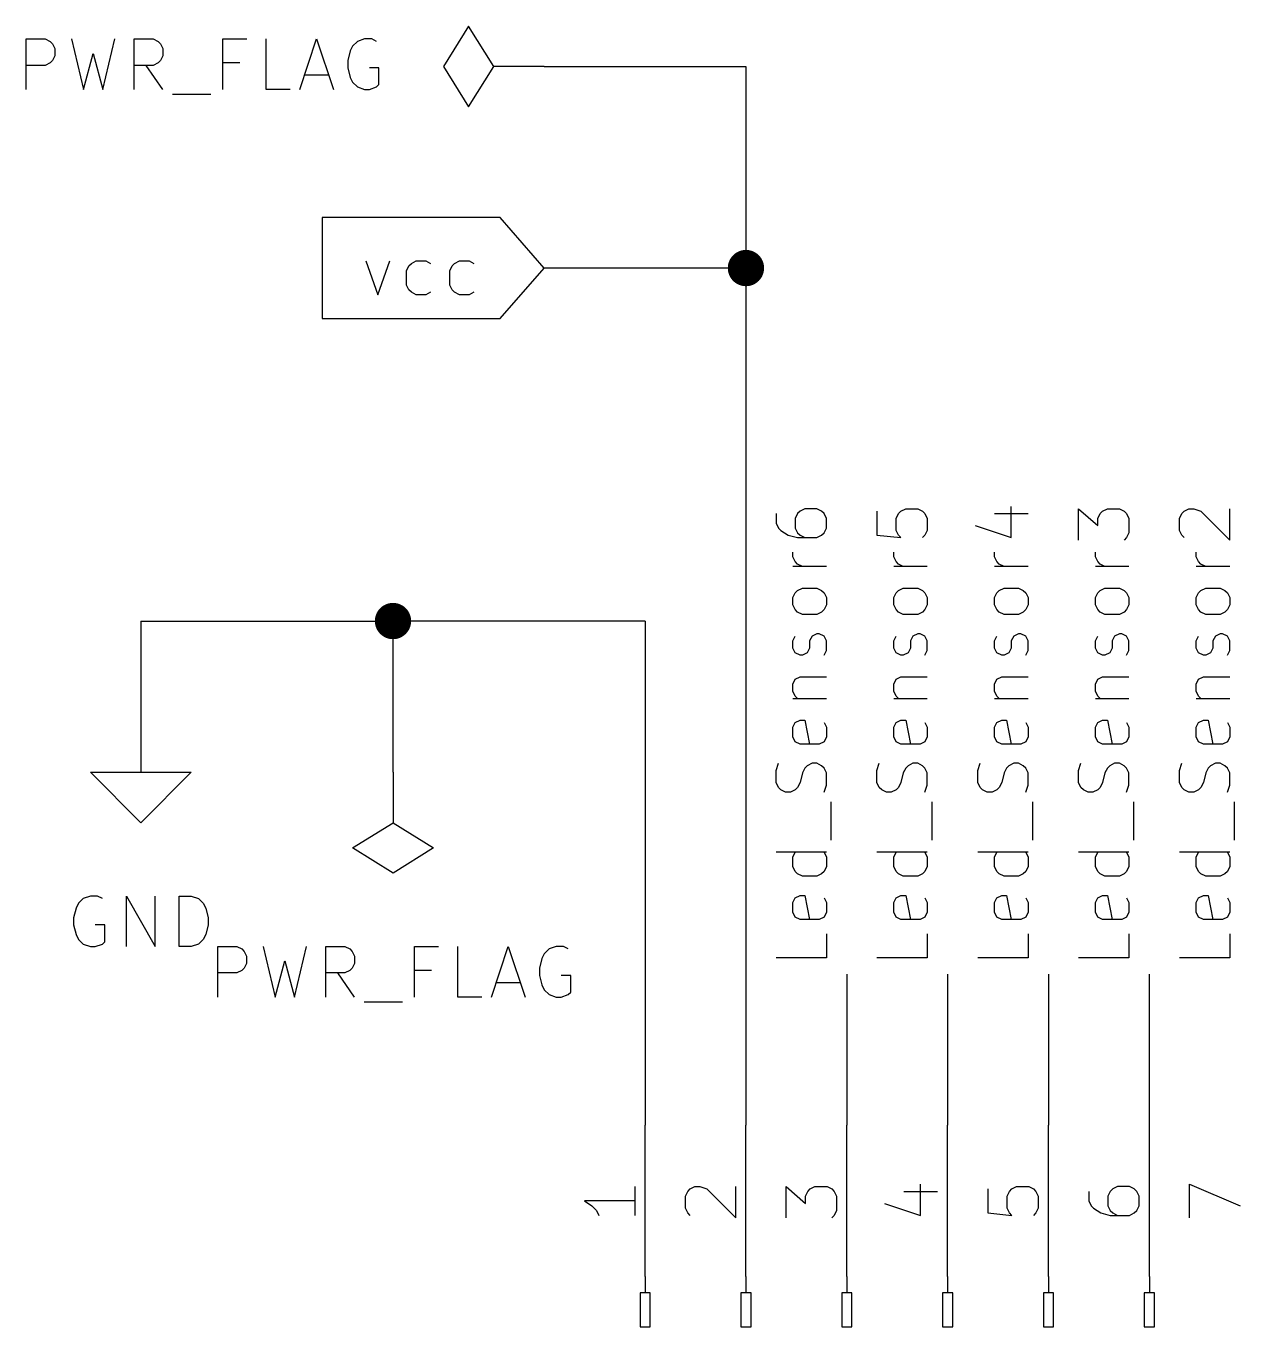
# Model space of a CAD drawing. Extents: x 0.4 to 11.3, y -7.9 to -0.4.
# Drawn here: x 3.336 to 4.54, y -6.4 to -5.11 of the extents above; entities that cross this region are included whole.
import ezdxf

# ---------------------------------------------------------------- set-up
doc = ezdxf.new("R2010")
doc.units = 0
doc.header["$MEASUREMENT"] = 0
for name, color, linetype in [('CYAN2', 4, 'CONTINUOUS'), ('GRAY1', 251, 'CONTINUOUS'), ('GREEN3', 91, 'CONTINUOUS'), ('RED2', 1, 'CONTINUOUS'), ('RED3', 11, 'CONTINUOUS')]:
    doc.layers.add(name, color=color, linetype=linetype)

msp = doc.modelspace()

# ---------------------------------------------------------------- linework, layer by layer
at = {"layer": 'CYAN2', "linetype": 'CONTINUOUS'}
for p, q in [((3.3361, -5.1728), (3.3361, -5.1228)), ((3.3361, -5.1228), (3.3551, -5.1228)), ((3.3551, -5.1228), (3.3599, -5.1252)), ((3.3599, -5.1252), (3.3623, -5.1276)), ((3.3623, -5.1276), (3.3647, -5.1323)), ((3.3647, -5.1323), (3.3647, -5.1395)), ((3.3813, -5.1228), (3.3932, -5.1728)), ((3.4123, -5.1728), (3.4242, -5.1228)), ((3.4432, -5.1728), (3.4432, -5.1228)), ((3.4432, -5.1228), (3.4623, -5.1228)), ((3.4623, -5.1228), (3.467, -5.1252)), ((3.467, -5.1252), (3.4694, -5.1276)), ((3.4694, -5.1276), (3.4718, -5.1323)), ((3.4718, -5.1323), (3.4718, -5.1395)), ((3.5313, -5.1728), (3.5313, -5.1228)), ((3.5313, -5.1228), (3.5551, -5.1228)), ((3.5742, -5.1728), (3.5742, -5.1228)), ((3.6075, -5.1728), (3.6242, -5.1228)), ((3.6242, -5.1228), (3.6409, -5.1728)), ((3.6599, -5.1299), (3.6575, -5.1347)), ((3.6647, -5.1252), (3.6599, -5.1299)), ((3.6718, -5.1228), (3.6647, -5.1252)), ((3.679, -5.1228), (3.6718, -5.1228)), ((3.6837, -5.1252), (3.679, -5.1228)), ((3.3599, -5.1466), (3.3551, -5.149)), ((3.3623, -5.1442), (3.3599, -5.1466)), ((3.3647, -5.1395), (3.3623, -5.1442)), ((3.3932, -5.1728), (3.4028, -5.1371)), ((3.4028, -5.1371), (3.4123, -5.1728)), ((3.467, -5.1466), (3.4623, -5.149)), ((3.4694, -5.1442), (3.467, -5.1466)), ((3.4718, -5.1395), (3.4694, -5.1442)), ((3.548, -5.1466), (3.5313, -5.1466)), ((3.6575, -5.1347), (3.6551, -5.1442)), ((3.6551, -5.1442), (3.6551, -5.1514)), ((3.3551, -5.149), (3.3361, -5.149)), ((3.4623, -5.149), (3.4432, -5.149)), ((3.4718, -5.1728), (3.4551, -5.149)), ((3.6123, -5.1585), (3.6361, -5.1585)), ((3.6551, -5.1514), (3.6575, -5.1609)), ((3.6861, -5.1514), (3.6766, -5.1514)), ((3.6861, -5.168), (3.6861, -5.1514)), ((3.598, -5.1728), (3.5742, -5.1728)), ((3.6575, -5.1609), (3.6599, -5.1657)), ((3.6599, -5.1657), (3.6647, -5.1704)), ((3.6647, -5.1704), (3.6718, -5.1728)), ((3.6718, -5.1728), (3.6766, -5.1728)), ((3.6766, -5.1728), (3.6837, -5.1704)), ((3.6837, -5.1704), (3.6861, -5.168)), ((3.4813, -5.1776), (3.5194, -5.1776)), ((3.3857, -5.9847), (3.3833, -5.9942)), ((3.3857, -5.9847), (3.3833, -5.9942)), ((3.3881, -5.9799), (3.3857, -5.9847)), ((3.3881, -5.9799), (3.3857, -5.9847)), ((3.3929, -5.9752), (3.3881, -5.9799)), ((3.3929, -5.9752), (3.3881, -5.9799)), ((3.4, -5.9728), (3.3929, -5.9752)), ((3.4, -5.9728), (3.3929, -5.9752)), ((3.4071, -5.9728), (3.4, -5.9728)), ((3.4071, -5.9728), (3.4, -5.9728)), ((3.4119, -5.9752), (3.4071, -5.9728)), ((3.4119, -5.9752), (3.4071, -5.9728)), ((3.4357, -6.0228), (3.4357, -5.9728)), ((3.4357, -5.9728), (3.4643, -6.0228)), ((3.4357, -6.0228), (3.4357, -5.9728)), ((3.4357, -5.9728), (3.4643, -6.0228)), ((3.4643, -6.0228), (3.4643, -5.9728)), ((3.4643, -6.0228), (3.4643, -5.9728)), ((3.4881, -6.0228), (3.4881, -5.9728)), ((3.4881, -5.9728), (3.5, -5.9728)), ((3.4881, -6.0228), (3.4881, -5.9728)), ((3.4881, -5.9728), (3.5, -5.9728)), ((3.5, -5.9728), (3.5071, -5.9752)), ((3.5, -5.9728), (3.5071, -5.9752)), ((3.5071, -5.9752), (3.5119, -5.9799)), ((3.5071, -5.9752), (3.5119, -5.9799)), ((3.5119, -5.9799), (3.5143, -5.9847)), ((3.5119, -5.9799), (3.5143, -5.9847)), ((3.5143, -5.9847), (3.5167, -5.9942)), ((3.5143, -5.9847), (3.5167, -5.9942)), ((3.3833, -5.9942), (3.3833, -6.0014)), ((3.3833, -5.9942), (3.3833, -6.0014)), ((3.5167, -5.9942), (3.5167, -6.0014)), ((3.5167, -5.9942), (3.5167, -6.0014)), ((3.3833, -6.0014), (3.3857, -6.0109)), ((3.3833, -6.0014), (3.3857, -6.0109)), ((3.3857, -6.0109), (3.3881, -6.0157)), ((3.3857, -6.0109), (3.3881, -6.0157)), ((3.4143, -6.0014), (3.4048, -6.0014)), ((3.4143, -6.0014), (3.4048, -6.0014)), ((3.4143, -6.018), (3.4143, -6.0014)), ((3.4143, -6.018), (3.4143, -6.0014)), ((3.5143, -6.0109), (3.5119, -6.0157)), ((3.5143, -6.0109), (3.5119, -6.0157)), ((3.5167, -6.0014), (3.5143, -6.0109)), ((3.5167, -6.0014), (3.5143, -6.0109)), ((3.3881, -6.0157), (3.3929, -6.0204)), ((3.3881, -6.0157), (3.3929, -6.0204)), ((3.3929, -6.0204), (3.4, -6.0228)), ((3.3929, -6.0204), (3.4, -6.0228)), ((3.4, -6.0228), (3.4048, -6.0228)), ((3.4, -6.0228), (3.4048, -6.0228)), ((3.4048, -6.0228), (3.4119, -6.0204)), ((3.4048, -6.0228), (3.4119, -6.0204)), ((3.4119, -6.0204), (3.4143, -6.018)), ((3.4119, -6.0204), (3.4143, -6.018)), ((3.5, -6.0228), (3.4881, -6.0228)), ((3.5, -6.0228), (3.4881, -6.0228)), ((3.5071, -6.0204), (3.5, -6.0228)), ((3.5071, -6.0204), (3.5, -6.0228)), ((3.5119, -6.0157), (3.5071, -6.0204)), ((3.5119, -6.0157), (3.5071, -6.0204)), ((3.5262, -6.0728), (3.5262, -6.0228)), ((3.5262, -6.0228), (3.5452, -6.0228)), ((3.5262, -6.0728), (3.5262, -6.0228)), ((3.5262, -6.0228), (3.5452, -6.0228)), ((3.5452, -6.0228), (3.55, -6.0252)), ((3.5452, -6.0228), (3.55, -6.0252)), ((3.5714, -6.0228), (3.5833, -6.0728)), ((3.5714, -6.0228), (3.5833, -6.0728)), ((3.6024, -6.0728), (3.6143, -6.0228)), ((3.6024, -6.0728), (3.6143, -6.0228)), ((3.6333, -6.0728), (3.6333, -6.0228)), ((3.6333, -6.0228), (3.6524, -6.0228)), ((3.6333, -6.0728), (3.6333, -6.0228)), ((3.6333, -6.0228), (3.6524, -6.0228)), ((3.6524, -6.0228), (3.6571, -6.0252)), ((3.6524, -6.0228), (3.6571, -6.0252)), ((3.7214, -6.0728), (3.7214, -6.0228)), ((3.7214, -6.0228), (3.7452, -6.0228)), ((3.7214, -6.0728), (3.7214, -6.0228)), ((3.7214, -6.0228), (3.7452, -6.0228)), ((3.7643, -6.0728), (3.7643, -6.0228)), ((3.7643, -6.0728), (3.7643, -6.0228)), ((3.7976, -6.0728), (3.8143, -6.0228)), ((3.7976, -6.0728), (3.8143, -6.0228)), ((3.8143, -6.0228), (3.8309, -6.0728)), ((3.8143, -6.0228), (3.8309, -6.0728)), ((3.8619, -6.0228), (3.8548, -6.0252)), ((3.8619, -6.0228), (3.8548, -6.0252)), ((3.869, -6.0228), (3.8619, -6.0228)), ((3.869, -6.0228), (3.8619, -6.0228)), ((3.8738, -6.0252), (3.869, -6.0228)), ((3.8738, -6.0252), (3.869, -6.0228)), ((3.55, -6.0252), (3.5524, -6.0276)), ((3.55, -6.0252), (3.5524, -6.0276)), ((3.5524, -6.0276), (3.5548, -6.0323)), ((3.5524, -6.0276), (3.5548, -6.0323)), ((3.5548, -6.0323), (3.5548, -6.0395)), ((3.5548, -6.0323), (3.5548, -6.0395)), ((3.5833, -6.0728), (3.5929, -6.0371)), ((3.5833, -6.0728), (3.5929, -6.0371)), ((3.5929, -6.0371), (3.6024, -6.0728)), ((3.5929, -6.0371), (3.6024, -6.0728)), ((3.6571, -6.0252), (3.6595, -6.0276)), ((3.6571, -6.0252), (3.6595, -6.0276)), ((3.6595, -6.0276), (3.6619, -6.0323)), ((3.6595, -6.0276), (3.6619, -6.0323)), ((3.6619, -6.0323), (3.6619, -6.0395)), ((3.6619, -6.0323), (3.6619, -6.0395)), ((3.8476, -6.0347), (3.8452, -6.0442)), ((3.8476, -6.0347), (3.8452, -6.0442)), ((3.85, -6.0299), (3.8476, -6.0347)), ((3.85, -6.0299), (3.8476, -6.0347)), ((3.8548, -6.0252), (3.85, -6.0299)), ((3.8548, -6.0252), (3.85, -6.0299)), ((3.5452, -6.049), (3.5262, -6.049)), ((3.5452, -6.049), (3.5262, -6.049)), ((3.55, -6.0466), (3.5452, -6.049)), ((3.55, -6.0466), (3.5452, -6.049)), ((3.5524, -6.0442), (3.55, -6.0466)), ((3.5524, -6.0442), (3.55, -6.0466)), ((3.5548, -6.0395), (3.5524, -6.0442)), ((3.5548, -6.0395), (3.5524, -6.0442)), ((3.6524, -6.049), (3.6333, -6.049)), ((3.6524, -6.049), (3.6333, -6.049)), ((3.6619, -6.0728), (3.6452, -6.049)), ((3.6619, -6.0728), (3.6452, -6.049)), ((3.6571, -6.0466), (3.6524, -6.049)), ((3.6571, -6.0466), (3.6524, -6.049)), ((3.6595, -6.0442), (3.6571, -6.0466)), ((3.6595, -6.0442), (3.6571, -6.0466)), ((3.6619, -6.0395), (3.6595, -6.0442)), ((3.6619, -6.0395), (3.6595, -6.0442)), ((3.7381, -6.0466), (3.7214, -6.0466)), ((3.7381, -6.0466), (3.7214, -6.0466)), ((3.8452, -6.0442), (3.8452, -6.0514)), ((3.8452, -6.0442), (3.8452, -6.0514)), ((3.8024, -6.0585), (3.8262, -6.0585)), ((3.8024, -6.0585), (3.8262, -6.0585)), ((3.8452, -6.0514), (3.8476, -6.0609)), ((3.8452, -6.0514), (3.8476, -6.0609)), ((3.8476, -6.0609), (3.85, -6.0657)), ((3.8476, -6.0609), (3.85, -6.0657)), ((3.8762, -6.0514), (3.8667, -6.0514)), ((3.8762, -6.0514), (3.8667, -6.0514)), ((3.8762, -6.068), (3.8762, -6.0514)), ((3.8762, -6.068), (3.8762, -6.0514)), ((3.7881, -6.0728), (3.7643, -6.0728)), ((3.7881, -6.0728), (3.7643, -6.0728)), ((3.85, -6.0657), (3.8548, -6.0704)), ((3.85, -6.0657), (3.8548, -6.0704)), ((3.8548, -6.0704), (3.8619, -6.0728)), ((3.8548, -6.0704), (3.8619, -6.0728)), ((3.8619, -6.0728), (3.8667, -6.0728)), ((3.8619, -6.0728), (3.8667, -6.0728)), ((3.8667, -6.0728), (3.8738, -6.0704)), ((3.8667, -6.0728), (3.8738, -6.0704)), ((3.8738, -6.0704), (3.8762, -6.068)), ((3.8738, -6.0704), (3.8762, -6.068)), ((3.6714, -6.0776), (3.7095, -6.0776)), ((3.6714, -6.0776), (3.7095, -6.0776))]:
    msp.add_line(p, q, dxfattribs=at)
at = {"layer": 'GRAY1', "linetype": 'CONTINUOUS'}
for p, q in [((4.0798, -5.5935), (4.0798, -5.603)), ((4.1012, -5.5935), (4.0988, -5.5983)), ((4.0988, -5.5983), (4.0988, -5.6078)), ((4.1036, -5.5911), (4.1012, -5.5935)), ((4.1084, -5.5887), (4.1036, -5.5911)), ((4.1203, -5.5887), (4.1084, -5.5887)), ((4.125, -5.5911), (4.1203, -5.5887)), ((4.1274, -5.5935), (4.125, -5.5911)), ((4.1298, -5.5983), (4.1274, -5.5935)), ((4.1298, -5.6078), (4.1298, -5.5983)), ((4.1798, -5.5911), (4.1798, -5.6149)), ((4.1988, -5.5983), (4.2012, -5.5935)), ((4.1988, -5.6102), (4.1988, -5.5983)), ((4.2012, -5.5935), (4.2036, -5.5911)), ((4.2036, -5.5911), (4.2084, -5.5887)), ((4.2084, -5.5887), (4.2203, -5.5887)), ((4.2203, -5.5887), (4.225, -5.5911)), ((4.225, -5.5911), (4.2274, -5.5935)), ((4.2274, -5.5935), (4.2298, -5.5983)), ((4.2298, -5.5983), (4.2298, -5.6102)), ((4.2965, -5.5935), (4.3298, -5.5935)), ((4.3131, -5.6173), (4.3131, -5.5864)), ((4.3798, -5.6197), (4.3798, -5.5887)), ((4.3798, -5.5887), (4.3988, -5.6054)), ((4.3988, -5.5983), (4.4012, -5.5935)), ((4.3988, -5.6054), (4.3988, -5.5983)), ((4.4012, -5.5935), (4.4036, -5.5911)), ((4.4036, -5.5911), (4.4084, -5.5887)), ((4.4084, -5.5887), (4.4203, -5.5887)), ((4.4203, -5.5887), (4.425, -5.5911)), ((4.425, -5.5911), (4.4274, -5.5935)), ((4.4274, -5.5935), (4.4298, -5.5983)), ((4.4298, -5.5983), (4.4298, -5.6126)), ((4.4798, -5.5983), (4.4822, -5.5935)), ((4.4798, -5.6102), (4.4798, -5.5983)), ((4.4822, -5.5935), (4.4846, -5.5911)), ((4.4846, -5.5911), (4.4893, -5.5887)), ((4.4893, -5.5887), (4.4941, -5.5887)), ((4.4941, -5.5887), (4.5012, -5.5911)), ((4.5012, -5.5911), (4.5298, -5.6197)), ((4.5298, -5.6197), (4.5298, -5.5887)), ((4.0798, -5.603), (4.0822, -5.6078)), ((4.0822, -5.6078), (4.0846, -5.6102)), ((4.0846, -5.6102), (4.0917, -5.6149)), ((4.0988, -5.6078), (4.1012, -5.6126)), ((4.1274, -5.6126), (4.1298, -5.6078)), ((4.2012, -5.6149), (4.1988, -5.6102)), ((4.2298, -5.6102), (4.2274, -5.6149)), ((4.2774, -5.6054), (4.3131, -5.6173)), ((4.4822, -5.6149), (4.4798, -5.6102)), ((4.0917, -5.6149), (4.1012, -5.6173)), ((4.1012, -5.6126), (4.1036, -5.6149)), ((4.1012, -5.6173), (4.1203, -5.6173)), ((4.1036, -5.6149), (4.1084, -5.6173)), ((4.1203, -5.6173), (4.125, -5.6149)), ((4.125, -5.6149), (4.1274, -5.6126)), ((4.1798, -5.6149), (4.2036, -5.6173)), ((4.2036, -5.6173), (4.2012, -5.6149)), ((4.2274, -5.6149), (4.225, -5.6173)), ((4.4274, -5.6173), (4.425, -5.6197)), ((4.4298, -5.6126), (4.4274, -5.6173)), ((4.4846, -5.6173), (4.4822, -5.6149)), ((4.0965, -5.6364), (4.0965, -5.6316)), ((4.0988, -5.6411), (4.0965, -5.6364)), ((4.1965, -5.6364), (4.1965, -5.6316)), ((4.1988, -5.6411), (4.1965, -5.6364)), ((4.2965, -5.6364), (4.2965, -5.6316)), ((4.2988, -5.6411), (4.2965, -5.6364)), ((4.3965, -5.6364), (4.3965, -5.6316)), ((4.3988, -5.6411), (4.3965, -5.6364)), ((4.4965, -5.6364), (4.4965, -5.6316)), ((4.4988, -5.6411), (4.4965, -5.6364)), ((4.1298, -5.6459), (4.0965, -5.6459)), ((4.1012, -5.6435), (4.0988, -5.6411)), ((4.106, -5.6459), (4.1012, -5.6435)), ((4.2298, -5.6459), (4.1965, -5.6459)), ((4.2012, -5.6435), (4.1988, -5.6411)), ((4.206, -5.6459), (4.2012, -5.6435)), ((4.3298, -5.6459), (4.2965, -5.6459)), ((4.3012, -5.6435), (4.2988, -5.6411)), ((4.306, -5.6459), (4.3012, -5.6435)), ((4.4298, -5.6459), (4.3965, -5.6459)), ((4.4012, -5.6435), (4.3988, -5.6411)), ((4.406, -5.6459), (4.4012, -5.6435)), ((4.5298, -5.6459), (4.4965, -5.6459)), ((4.5012, -5.6435), (4.4988, -5.6411)), ((4.506, -5.6459), (4.5012, -5.6435)), ((4.0965, -5.6768), (4.0988, -5.6721)), ((4.0988, -5.6721), (4.1012, -5.6697)), ((4.1012, -5.6697), (4.106, -5.6673)), ((4.106, -5.6673), (4.1203, -5.6673)), ((4.1203, -5.6673), (4.125, -5.6697)), ((4.125, -5.6697), (4.1274, -5.6721)), ((4.1274, -5.6721), (4.1298, -5.6768)), ((4.1965, -5.6768), (4.1988, -5.6721)), ((4.1988, -5.6721), (4.2012, -5.6697)), ((4.2012, -5.6697), (4.206, -5.6673)), ((4.206, -5.6673), (4.2203, -5.6673)), ((4.2203, -5.6673), (4.225, -5.6697)), ((4.225, -5.6697), (4.2274, -5.6721)), ((4.2274, -5.6721), (4.2298, -5.6768)), ((4.2965, -5.6768), (4.2988, -5.6721)), ((4.2988, -5.6721), (4.3012, -5.6697)), ((4.3012, -5.6697), (4.306, -5.6673)), ((4.306, -5.6673), (4.3203, -5.6673)), ((4.3203, -5.6673), (4.325, -5.6697)), ((4.325, -5.6697), (4.3274, -5.6721)), ((4.3274, -5.6721), (4.3298, -5.6768)), ((4.3965, -5.6768), (4.3988, -5.6721)), ((4.3988, -5.6721), (4.4012, -5.6697)), ((4.4012, -5.6697), (4.406, -5.6673)), ((4.406, -5.6673), (4.4203, -5.6673)), ((4.4203, -5.6673), (4.425, -5.6697)), ((4.425, -5.6697), (4.4274, -5.6721)), ((4.4274, -5.6721), (4.4298, -5.6768)), ((4.4965, -5.6768), (4.4988, -5.6721)), ((4.4988, -5.6721), (4.5012, -5.6697)), ((4.5012, -5.6697), (4.506, -5.6673)), ((4.506, -5.6673), (4.5203, -5.6673)), ((4.5203, -5.6673), (4.525, -5.6697)), ((4.525, -5.6697), (4.5274, -5.6721)), ((4.5274, -5.6721), (4.5298, -5.6768)), ((4.0965, -5.684), (4.0965, -5.6768)), ((4.0988, -5.6887), (4.0965, -5.684)), ((4.1012, -5.6911), (4.0988, -5.6887)), ((4.1274, -5.6887), (4.125, -5.6911)), ((4.1298, -5.684), (4.1274, -5.6887)), ((4.1298, -5.6768), (4.1298, -5.684)), ((4.1965, -5.684), (4.1965, -5.6768)), ((4.1988, -5.6887), (4.1965, -5.684)), ((4.2012, -5.6911), (4.1988, -5.6887)), ((4.2274, -5.6887), (4.225, -5.6911)), ((4.2298, -5.684), (4.2274, -5.6887)), ((4.2298, -5.6768), (4.2298, -5.684)), ((4.2965, -5.684), (4.2965, -5.6768)), ((4.2988, -5.6887), (4.2965, -5.684)), ((4.3012, -5.6911), (4.2988, -5.6887)), ((4.3274, -5.6887), (4.325, -5.6911)), ((4.3298, -5.684), (4.3274, -5.6887)), ((4.3298, -5.6768), (4.3298, -5.684)), ((4.3965, -5.684), (4.3965, -5.6768)), ((4.3988, -5.6887), (4.3965, -5.684)), ((4.4012, -5.6911), (4.3988, -5.6887)), ((4.4274, -5.6887), (4.425, -5.6911)), ((4.4298, -5.684), (4.4274, -5.6887)), ((4.4298, -5.6768), (4.4298, -5.684)), ((4.4965, -5.684), (4.4965, -5.6768)), ((4.4988, -5.6887), (4.4965, -5.684)), ((4.5012, -5.6911), (4.4988, -5.6887)), ((4.5274, -5.6887), (4.525, -5.6911)), ((4.5298, -5.684), (4.5274, -5.6887)), ((4.5298, -5.6768), (4.5298, -5.684)), ((4.106, -5.6935), (4.1012, -5.6911)), ((4.1203, -5.6935), (4.106, -5.6935)), ((4.125, -5.6911), (4.1203, -5.6935)), ((4.206, -5.6935), (4.2012, -5.6911)), ((4.2203, -5.6935), (4.206, -5.6935)), ((4.225, -5.6911), (4.2203, -5.6935)), ((4.306, -5.6935), (4.3012, -5.6911)), ((4.3203, -5.6935), (4.306, -5.6935)), ((4.325, -5.6911), (4.3203, -5.6935)), ((4.406, -5.6935), (4.4012, -5.6911)), ((4.4203, -5.6935), (4.406, -5.6935)), ((4.425, -5.6911), (4.4203, -5.6935)), ((4.506, -5.6935), (4.5012, -5.6911)), ((4.5203, -5.6935), (4.506, -5.6935)), ((4.525, -5.6911), (4.5203, -5.6935)), ((4.1203, -5.7126), (4.1155, -5.7149)), ((4.1227, -5.7126), (4.1203, -5.7126)), ((4.1274, -5.7149), (4.1227, -5.7126)), ((4.2203, -5.7126), (4.2155, -5.7149)), ((4.2227, -5.7126), (4.2203, -5.7126)), ((4.2274, -5.7149), (4.2227, -5.7126)), ((4.3203, -5.7126), (4.3155, -5.7149)), ((4.3227, -5.7126), (4.3203, -5.7126)), ((4.3274, -5.7149), (4.3227, -5.7126)), ((4.4203, -5.7126), (4.4155, -5.7149)), ((4.4227, -5.7126), (4.4203, -5.7126)), ((4.4274, -5.7149), (4.4227, -5.7126)), ((4.5203, -5.7126), (4.5155, -5.7149)), ((4.5227, -5.7126), (4.5203, -5.7126)), ((4.5274, -5.7149), (4.5227, -5.7126)), ((4.0965, -5.7197), (4.0988, -5.7149)), ((4.0965, -5.7268), (4.0965, -5.7197)), ((4.0988, -5.7316), (4.0965, -5.7268)), ((4.1131, -5.7268), (4.1108, -5.7316)), ((4.1155, -5.7149), (4.1131, -5.7197)), ((4.1131, -5.7197), (4.1131, -5.7268)), ((4.1298, -5.7197), (4.1274, -5.7149)), ((4.1298, -5.7292), (4.1298, -5.7197)), ((4.1965, -5.7197), (4.1988, -5.7149)), ((4.1965, -5.7268), (4.1965, -5.7197)), ((4.1988, -5.7316), (4.1965, -5.7268)), ((4.2131, -5.7268), (4.2108, -5.7316)), ((4.2155, -5.7149), (4.2131, -5.7197)), ((4.2131, -5.7197), (4.2131, -5.7268)), ((4.2298, -5.7197), (4.2274, -5.7149)), ((4.2298, -5.7292), (4.2298, -5.7197)), ((4.2965, -5.7197), (4.2988, -5.7149)), ((4.2965, -5.7268), (4.2965, -5.7197)), ((4.2988, -5.7316), (4.2965, -5.7268)), ((4.3131, -5.7268), (4.3108, -5.7316)), ((4.3155, -5.7149), (4.3131, -5.7197)), ((4.3131, -5.7197), (4.3131, -5.7268)), ((4.3298, -5.7197), (4.3274, -5.7149)), ((4.3298, -5.7292), (4.3298, -5.7197)), ((4.3965, -5.7197), (4.3988, -5.7149)), ((4.3965, -5.7268), (4.3965, -5.7197)), ((4.3988, -5.7316), (4.3965, -5.7268)), ((4.4131, -5.7268), (4.4108, -5.7316)), ((4.4155, -5.7149), (4.4131, -5.7197)), ((4.4131, -5.7197), (4.4131, -5.7268)), ((4.4298, -5.7197), (4.4274, -5.7149)), ((4.4298, -5.7292), (4.4298, -5.7197)), ((4.4965, -5.7197), (4.4988, -5.7149)), ((4.4965, -5.7268), (4.4965, -5.7197)), ((4.4988, -5.7316), (4.4965, -5.7268)), ((4.5131, -5.7268), (4.5108, -5.7316)), ((4.5155, -5.7149), (4.5131, -5.7197)), ((4.5131, -5.7197), (4.5131, -5.7268)), ((4.5298, -5.7197), (4.5274, -5.7149)), ((4.5298, -5.7292), (4.5298, -5.7197)), ((4.1036, -5.734), (4.0988, -5.7316)), ((4.106, -5.734), (4.1036, -5.734)), ((4.1108, -5.7316), (4.106, -5.734)), ((4.1274, -5.734), (4.1298, -5.7292)), ((4.2036, -5.734), (4.1988, -5.7316)), ((4.206, -5.734), (4.2036, -5.734)), ((4.2108, -5.7316), (4.206, -5.734)), ((4.2274, -5.734), (4.2298, -5.7292)), ((4.3036, -5.734), (4.2988, -5.7316)), ((4.306, -5.734), (4.3036, -5.734)), ((4.3108, -5.7316), (4.306, -5.734)), ((4.3274, -5.734), (4.3298, -5.7292)), ((4.4036, -5.734), (4.3988, -5.7316)), ((4.406, -5.734), (4.4036, -5.734)), ((4.4108, -5.7316), (4.406, -5.734)), ((4.4274, -5.734), (4.4298, -5.7292)), ((4.5036, -5.734), (4.4988, -5.7316)), ((4.506, -5.734), (4.5036, -5.734)), ((4.5108, -5.7316), (4.506, -5.734)), ((4.5274, -5.734), (4.5298, -5.7292)), ((4.0965, -5.7626), (4.0988, -5.7578)), ((4.0965, -5.7697), (4.0965, -5.7626)), ((4.0988, -5.7578), (4.1036, -5.7554)), ((4.1036, -5.7554), (4.1298, -5.7554)), ((4.1965, -5.7626), (4.1988, -5.7578)), ((4.1965, -5.7697), (4.1965, -5.7626)), ((4.1988, -5.7578), (4.2036, -5.7554)), ((4.2036, -5.7554), (4.2298, -5.7554)), ((4.2965, -5.7626), (4.2988, -5.7578)), ((4.2965, -5.7697), (4.2965, -5.7626)), ((4.2988, -5.7578), (4.3036, -5.7554)), ((4.3036, -5.7554), (4.3298, -5.7554)), ((4.3965, -5.7626), (4.3988, -5.7578)), ((4.3965, -5.7697), (4.3965, -5.7626)), ((4.3988, -5.7578), (4.4036, -5.7554)), ((4.4036, -5.7554), (4.4298, -5.7554)), ((4.4965, -5.7626), (4.4988, -5.7578)), ((4.4965, -5.7697), (4.4965, -5.7626)), ((4.4988, -5.7578), (4.5036, -5.7554)), ((4.5036, -5.7554), (4.5298, -5.7554)), ((4.0988, -5.7745), (4.0965, -5.7697)), ((4.0965, -5.7768), (4.1298, -5.7768)), ((4.1012, -5.7768), (4.0988, -5.7745)), ((4.1988, -5.7745), (4.1965, -5.7697)), ((4.1965, -5.7768), (4.2298, -5.7768)), ((4.2012, -5.7768), (4.1988, -5.7745)), ((4.2988, -5.7745), (4.2965, -5.7697)), ((4.2965, -5.7768), (4.3298, -5.7768)), ((4.3012, -5.7768), (4.2988, -5.7745)), ((4.3988, -5.7745), (4.3965, -5.7697)), ((4.3965, -5.7768), (4.4298, -5.7768)), ((4.4012, -5.7768), (4.3988, -5.7745)), ((4.4988, -5.7745), (4.4965, -5.7697)), ((4.4965, -5.7768), (4.5298, -5.7768)), ((4.5012, -5.7768), (4.4988, -5.7745)), ((4.0965, -5.8054), (4.0988, -5.8007)), ((4.0988, -5.8007), (4.1036, -5.7983)), ((4.1036, -5.7983), (4.1084, -5.7983)), ((4.1084, -5.7983), (4.1131, -5.8221)), ((4.1274, -5.8007), (4.1298, -5.8054)), ((4.1965, -5.8054), (4.1988, -5.8007)), ((4.1988, -5.8007), (4.2036, -5.7983)), ((4.2036, -5.7983), (4.2084, -5.7983)), ((4.2084, -5.7983), (4.2131, -5.8221)), ((4.2274, -5.8007), (4.2298, -5.8054)), ((4.2965, -5.8054), (4.2988, -5.8007)), ((4.2988, -5.8007), (4.3036, -5.7983)), ((4.3036, -5.7983), (4.3084, -5.7983)), ((4.3084, -5.7983), (4.3131, -5.8221)), ((4.3274, -5.8007), (4.3298, -5.8054)), ((4.3965, -5.8054), (4.3988, -5.8007)), ((4.3988, -5.8007), (4.4036, -5.7983)), ((4.4036, -5.7983), (4.4084, -5.7983)), ((4.4084, -5.7983), (4.4131, -5.8221)), ((4.4274, -5.8007), (4.4298, -5.8054)), ((4.4965, -5.8054), (4.4988, -5.8007)), ((4.4988, -5.8007), (4.5036, -5.7983)), ((4.5036, -5.7983), (4.5084, -5.7983)), ((4.5084, -5.7983), (4.5131, -5.8221)), ((4.5274, -5.8007), (4.5298, -5.8054)), ((4.0965, -5.8149), (4.0965, -5.8054)), ((4.0988, -5.8197), (4.0965, -5.8149)), ((4.1298, -5.8149), (4.1274, -5.8197)), ((4.1298, -5.8054), (4.1298, -5.8149)), ((4.1965, -5.8149), (4.1965, -5.8054)), ((4.1988, -5.8197), (4.1965, -5.8149)), ((4.2298, -5.8149), (4.2274, -5.8197)), ((4.2298, -5.8054), (4.2298, -5.8149)), ((4.2965, -5.8149), (4.2965, -5.8054)), ((4.2988, -5.8197), (4.2965, -5.8149)), ((4.3298, -5.8149), (4.3274, -5.8197)), ((4.3298, -5.8054), (4.3298, -5.8149)), ((4.3965, -5.8149), (4.3965, -5.8054)), ((4.3988, -5.8197), (4.3965, -5.8149)), ((4.4298, -5.8149), (4.4274, -5.8197)), ((4.4298, -5.8054), (4.4298, -5.8149)), ((4.4965, -5.8149), (4.4965, -5.8054)), ((4.4988, -5.8197), (4.4965, -5.8149)), ((4.5298, -5.8149), (4.5274, -5.8197)), ((4.5298, -5.8054), (4.5298, -5.8149)), ((4.1036, -5.8221), (4.0988, -5.8197)), ((4.1227, -5.8221), (4.1036, -5.8221)), ((4.1274, -5.8197), (4.1227, -5.8221)), ((4.2036, -5.8221), (4.1988, -5.8197)), ((4.2227, -5.8221), (4.2036, -5.8221)), ((4.2274, -5.8197), (4.2227, -5.8221)), ((4.3036, -5.8221), (4.2988, -5.8197)), ((4.3227, -5.8221), (4.3036, -5.8221)), ((4.3274, -5.8197), (4.3227, -5.8221)), ((4.4036, -5.8221), (4.3988, -5.8197)), ((4.4227, -5.8221), (4.4036, -5.8221)), ((4.4274, -5.8197), (4.4227, -5.8221)), ((4.5036, -5.8221), (4.4988, -5.8197)), ((4.5227, -5.8221), (4.5036, -5.8221)), ((4.5274, -5.8197), (4.5227, -5.8221)), ((4.0798, -5.8483), (4.0822, -5.8411)), ((4.1108, -5.8435), (4.1084, -5.8459)), ((4.1155, -5.8411), (4.1108, -5.8435)), ((4.1203, -5.8411), (4.1155, -5.8411)), ((4.125, -5.8435), (4.1203, -5.8411)), ((4.1274, -5.8459), (4.125, -5.8435)), ((4.1798, -5.8483), (4.1822, -5.8411)), ((4.2108, -5.8435), (4.2084, -5.8459)), ((4.2155, -5.8411), (4.2108, -5.8435)), ((4.2203, -5.8411), (4.2155, -5.8411)), ((4.225, -5.8435), (4.2203, -5.8411)), ((4.2274, -5.8459), (4.225, -5.8435)), ((4.2798, -5.8483), (4.2822, -5.8411)), ((4.3108, -5.8435), (4.3084, -5.8459)), ((4.3155, -5.8411), (4.3108, -5.8435)), ((4.3203, -5.8411), (4.3155, -5.8411)), ((4.325, -5.8435), (4.3203, -5.8411)), ((4.3274, -5.8459), (4.325, -5.8435)), ((4.3798, -5.8483), (4.3822, -5.8411)), ((4.4108, -5.8435), (4.4084, -5.8459)), ((4.4155, -5.8411), (4.4108, -5.8435)), ((4.4203, -5.8411), (4.4155, -5.8411)), ((4.425, -5.8435), (4.4203, -5.8411)), ((4.4274, -5.8459), (4.425, -5.8435)), ((4.4798, -5.8483), (4.4822, -5.8411)), ((4.5108, -5.8435), (4.5084, -5.8459)), ((4.5155, -5.8411), (4.5108, -5.8435)), ((4.5203, -5.8411), (4.5155, -5.8411)), ((4.525, -5.8435), (4.5203, -5.8411)), ((4.5274, -5.8459), (4.525, -5.8435)), ((4.0798, -5.8602), (4.0798, -5.8483)), ((4.106, -5.8506), (4.1036, -5.8602)), ((4.1084, -5.8459), (4.106, -5.8506)), ((4.1298, -5.8506), (4.1274, -5.8459)), ((4.1298, -5.8626), (4.1298, -5.8506)), ((4.1798, -5.8602), (4.1798, -5.8483)), ((4.206, -5.8506), (4.2036, -5.8602)), ((4.2084, -5.8459), (4.206, -5.8506)), ((4.2298, -5.8506), (4.2274, -5.8459)), ((4.2298, -5.8626), (4.2298, -5.8506)), ((4.2798, -5.8602), (4.2798, -5.8483)), ((4.306, -5.8506), (4.3036, -5.8602)), ((4.3084, -5.8459), (4.306, -5.8506)), ((4.3298, -5.8506), (4.3274, -5.8459)), ((4.3298, -5.8626), (4.3298, -5.8506)), ((4.3798, -5.8602), (4.3798, -5.8483)), ((4.406, -5.8506), (4.4036, -5.8602)), ((4.4084, -5.8459), (4.406, -5.8506)), ((4.4298, -5.8506), (4.4274, -5.8459)), ((4.4298, -5.8626), (4.4298, -5.8506)), ((4.4798, -5.8602), (4.4798, -5.8483)), ((4.506, -5.8506), (4.5036, -5.8602)), ((4.5084, -5.8459), (4.506, -5.8506)), ((4.5298, -5.8506), (4.5274, -5.8459)), ((4.5298, -5.8626), (4.5298, -5.8506)), ((4.0822, -5.8649), (4.0798, -5.8602)), ((4.0846, -5.8673), (4.0822, -5.8649)), ((4.0893, -5.8697), (4.0846, -5.8673)), ((4.0988, -5.8673), (4.0941, -5.8697)), ((4.1012, -5.8649), (4.0988, -5.8673)), ((4.1036, -5.8602), (4.1012, -5.8649)), ((4.1274, -5.8697), (4.1298, -5.8626)), ((4.1822, -5.8649), (4.1798, -5.8602)), ((4.1846, -5.8673), (4.1822, -5.8649)), ((4.1893, -5.8697), (4.1846, -5.8673)), ((4.1988, -5.8673), (4.1941, -5.8697)), ((4.2012, -5.8649), (4.1988, -5.8673)), ((4.2036, -5.8602), (4.2012, -5.8649)), ((4.2274, -5.8697), (4.2298, -5.8626)), ((4.2822, -5.8649), (4.2798, -5.8602)), ((4.2846, -5.8673), (4.2822, -5.8649)), ((4.2893, -5.8697), (4.2846, -5.8673)), ((4.2988, -5.8673), (4.2941, -5.8697)), ((4.3012, -5.8649), (4.2988, -5.8673)), ((4.3036, -5.8602), (4.3012, -5.8649)), ((4.3274, -5.8697), (4.3298, -5.8626)), ((4.3822, -5.8649), (4.3798, -5.8602)), ((4.3846, -5.8673), (4.3822, -5.8649)), ((4.3893, -5.8697), (4.3846, -5.8673)), ((4.3988, -5.8673), (4.3941, -5.8697)), ((4.4012, -5.8649), (4.3988, -5.8673)), ((4.4036, -5.8602), (4.4012, -5.8649)), ((4.4274, -5.8697), (4.4298, -5.8626)), ((4.4822, -5.8649), (4.4798, -5.8602)), ((4.4846, -5.8673), (4.4822, -5.8649)), ((4.4893, -5.8697), (4.4846, -5.8673)), ((4.4988, -5.8673), (4.4941, -5.8697)), ((4.5012, -5.8649), (4.4988, -5.8673)), ((4.5036, -5.8602), (4.5012, -5.8649)), ((4.5274, -5.8697), (4.5298, -5.8626)), ((4.0941, -5.8697), (4.0893, -5.8697)), ((4.1346, -5.9173), (4.1346, -5.8792)), ((4.1941, -5.8697), (4.1893, -5.8697)), ((4.2346, -5.9173), (4.2346, -5.8792)), ((4.2941, -5.8697), (4.2893, -5.8697)), ((4.3346, -5.9173), (4.3346, -5.8792)), ((4.3941, -5.8697), (4.3893, -5.8697)), ((4.4346, -5.9173), (4.4346, -5.8792)), ((4.4941, -5.8697), (4.4893, -5.8697)), ((4.5346, -5.9173), (4.5346, -5.8792)), ((4.1298, -5.9292), (4.0798, -5.9292)), ((4.0965, -5.934), (4.0988, -5.9292)), ((4.0965, -5.9435), (4.0965, -5.934)), ((4.1274, -5.9292), (4.1298, -5.934)), ((4.1298, -5.934), (4.1298, -5.9435)), ((4.2298, -5.9292), (4.1798, -5.9292)), ((4.1965, -5.934), (4.1988, -5.9292)), ((4.1965, -5.9435), (4.1965, -5.934)), ((4.2274, -5.9292), (4.2298, -5.934)), ((4.2298, -5.934), (4.2298, -5.9435)), ((4.3298, -5.9292), (4.2798, -5.9292)), ((4.2965, -5.934), (4.2988, -5.9292)), ((4.2965, -5.9435), (4.2965, -5.934)), ((4.3274, -5.9292), (4.3298, -5.934)), ((4.3298, -5.934), (4.3298, -5.9435)), ((4.4298, -5.9292), (4.3798, -5.9292)), ((4.3965, -5.934), (4.3988, -5.9292)), ((4.3965, -5.9435), (4.3965, -5.934)), ((4.4274, -5.9292), (4.4298, -5.934)), ((4.4298, -5.934), (4.4298, -5.9435)), ((4.5298, -5.9292), (4.4798, -5.9292)), ((4.4965, -5.934), (4.4988, -5.9292)), ((4.4965, -5.9435), (4.4965, -5.934)), ((4.5274, -5.9292), (4.5298, -5.934)), ((4.5298, -5.934), (4.5298, -5.9435)), ((4.0988, -5.9483), (4.0965, -5.9435)), ((4.1298, -5.9435), (4.1274, -5.9483)), ((4.1988, -5.9483), (4.1965, -5.9435)), ((4.2298, -5.9435), (4.2274, -5.9483)), ((4.2988, -5.9483), (4.2965, -5.9435)), ((4.3298, -5.9435), (4.3274, -5.9483)), ((4.3988, -5.9483), (4.3965, -5.9435)), ((4.4298, -5.9435), (4.4274, -5.9483)), ((4.4988, -5.9483), (4.4965, -5.9435)), ((4.5298, -5.9435), (4.5274, -5.9483)), ((4.1012, -5.9506), (4.0988, -5.9483)), ((4.106, -5.953), (4.1012, -5.9506)), ((4.1203, -5.953), (4.106, -5.953)), ((4.125, -5.9506), (4.1203, -5.953)), ((4.1274, -5.9483), (4.125, -5.9506)), ((4.2012, -5.9506), (4.1988, -5.9483)), ((4.206, -5.953), (4.2012, -5.9506)), ((4.2203, -5.953), (4.206, -5.953)), ((4.225, -5.9506), (4.2203, -5.953)), ((4.2274, -5.9483), (4.225, -5.9506)), ((4.3012, -5.9506), (4.2988, -5.9483)), ((4.306, -5.953), (4.3012, -5.9506)), ((4.3203, -5.953), (4.306, -5.953)), ((4.325, -5.9506), (4.3203, -5.953)), ((4.3274, -5.9483), (4.325, -5.9506)), ((4.4012, -5.9506), (4.3988, -5.9483)), ((4.406, -5.953), (4.4012, -5.9506)), ((4.4203, -5.953), (4.406, -5.953)), ((4.425, -5.9506), (4.4203, -5.953)), ((4.4274, -5.9483), (4.425, -5.9506)), ((4.5012, -5.9506), (4.4988, -5.9483)), ((4.506, -5.953), (4.5012, -5.9506)), ((4.5203, -5.953), (4.506, -5.953)), ((4.525, -5.9506), (4.5203, -5.953)), ((4.5274, -5.9483), (4.525, -5.9506)), ((4.0988, -5.9745), (4.1036, -5.9721)), ((4.1036, -5.9721), (4.1084, -5.9721)), ((4.1084, -5.9721), (4.1131, -5.9959)), ((4.1988, -5.9745), (4.2036, -5.9721)), ((4.2036, -5.9721), (4.2084, -5.9721)), ((4.2084, -5.9721), (4.2131, -5.9959)), ((4.2988, -5.9745), (4.3036, -5.9721)), ((4.3036, -5.9721), (4.3084, -5.9721)), ((4.3084, -5.9721), (4.3131, -5.9959)), ((4.3988, -5.9745), (4.4036, -5.9721)), ((4.4036, -5.9721), (4.4084, -5.9721)), ((4.4084, -5.9721), (4.4131, -5.9959)), ((4.4988, -5.9745), (4.5036, -5.9721)), ((4.5036, -5.9721), (4.5084, -5.9721)), ((4.5084, -5.9721), (4.5131, -5.9959)), ((4.0965, -5.9792), (4.0988, -5.9745)), ((4.0965, -5.9887), (4.0965, -5.9792)), ((4.1274, -5.9745), (4.1298, -5.9792)), ((4.1298, -5.9792), (4.1298, -5.9887)), ((4.1965, -5.9792), (4.1988, -5.9745)), ((4.1965, -5.9887), (4.1965, -5.9792)), ((4.2274, -5.9745), (4.2298, -5.9792)), ((4.2298, -5.9792), (4.2298, -5.9887)), ((4.2965, -5.9792), (4.2988, -5.9745)), ((4.2965, -5.9887), (4.2965, -5.9792)), ((4.3274, -5.9745), (4.3298, -5.9792)), ((4.3298, -5.9792), (4.3298, -5.9887)), ((4.3965, -5.9792), (4.3988, -5.9745)), ((4.3965, -5.9887), (4.3965, -5.9792)), ((4.4274, -5.9745), (4.4298, -5.9792)), ((4.4298, -5.9792), (4.4298, -5.9887)), ((4.4965, -5.9792), (4.4988, -5.9745)), ((4.4965, -5.9887), (4.4965, -5.9792)), ((4.5274, -5.9745), (4.5298, -5.9792)), ((4.5298, -5.9792), (4.5298, -5.9887)), ((4.0988, -5.9935), (4.0965, -5.9887)), ((4.1036, -5.9959), (4.0988, -5.9935)), ((4.1227, -5.9959), (4.1036, -5.9959)), ((4.1274, -5.9935), (4.1227, -5.9959)), ((4.1298, -5.9887), (4.1274, -5.9935)), ((4.1988, -5.9935), (4.1965, -5.9887)), ((4.2036, -5.9959), (4.1988, -5.9935)), ((4.2227, -5.9959), (4.2036, -5.9959)), ((4.2274, -5.9935), (4.2227, -5.9959)), ((4.2298, -5.9887), (4.2274, -5.9935)), ((4.2988, -5.9935), (4.2965, -5.9887)), ((4.3036, -5.9959), (4.2988, -5.9935)), ((4.3227, -5.9959), (4.3036, -5.9959)), ((4.3274, -5.9935), (4.3227, -5.9959)), ((4.3298, -5.9887), (4.3274, -5.9935)), ((4.3988, -5.9935), (4.3965, -5.9887)), ((4.4036, -5.9959), (4.3988, -5.9935)), ((4.4227, -5.9959), (4.4036, -5.9959)), ((4.4274, -5.9935), (4.4227, -5.9959)), ((4.4298, -5.9887), (4.4274, -5.9935)), ((4.4988, -5.9935), (4.4965, -5.9887)), ((4.5036, -5.9959), (4.4988, -5.9935)), ((4.5227, -5.9959), (4.5036, -5.9959)), ((4.5274, -5.9935), (4.5227, -5.9959)), ((4.5298, -5.9887), (4.5274, -5.9935)), ((4.1298, -6.0102), (4.1298, -6.034)), ((4.2298, -6.0102), (4.2298, -6.034)), ((4.3298, -6.0102), (4.3298, -6.034)), ((4.4298, -6.0102), (4.4298, -6.034)), ((4.5298, -6.0102), (4.5298, -6.034)), ((4.1298, -6.034), (4.0798, -6.034)), ((4.2298, -6.034), (4.1798, -6.034)), ((4.3298, -6.034), (4.2798, -6.034)), ((4.4298, -6.034), (4.3798, -6.034)), ((4.5298, -6.034), (4.4798, -6.034))]:
    msp.add_line(p, q, dxfattribs=at)
at = {"layer": 'GREEN3', "linetype": 'CONTINUOUS'}
for p, q in [((3.85, -5.15), (4.05, -5.15)), ((4.05, -5.15), (4.05, -5.35)), ((4.05, -5.35), (3.85, -5.35)), ((4.05, -5.35), (4.05, -6.2)), ((3.45, -5.7), (3.45, -5.8)), ((3.45, -5.7), (3.7, -5.7)), ((3.7, -5.85), (3.7, -5.7)), ((3.95, -5.7), (3.7, -5.7)), ((3.95, -5.7), (3.95, -6.2)), ((4.15, -6.05), (4.15, -6.2)), ((4.25, -6.05), (4.25, -6.2)), ((4.35, -6.05), (4.35, -6.2)), ((4.45, -6.2), (4.45, -6.05))]:
    msp.add_line(p, q, dxfattribs=at)
at = {"layer": 'GREEN3', "const_width": 0.018}
for points in [[(4.041, -5.35, 1), (4.059, -5.35, 1)], [(3.691, -5.7, 1), (3.709, -5.7, 1)]]:
    msp.add_lwpolyline(points, format="xyb", close=True, dxfattribs=at)
at = {"layer": 'RED2', "linetype": 'CONTINUOUS'}
for p, q in [((3.775, -5.11), (3.75, -5.15)), ((3.8, -5.15), (3.775, -5.11)), ((3.75, -5.15), (3.775, -5.19)), ((3.775, -5.19), (3.8, -5.15)), ((3.85, -5.15), (3.8, -5.15)), ((3.8062, -5.3), (3.6299, -5.3)), ((3.6299, -5.3), (3.6299, -5.35)), ((3.85, -5.35), (3.8062, -5.3)), ((3.6299, -5.35), (3.6299, -5.4)), ((3.673, -5.343), (3.6849, -5.3764)), ((3.6849, -5.3764), (3.6968, -5.343)), ((3.7134, -5.3526), (3.7158, -5.3478)), ((3.7134, -5.3669), (3.7134, -5.3526)), ((3.7158, -5.3478), (3.7182, -5.3454)), ((3.7182, -5.3454), (3.723, -5.343)), ((3.723, -5.343), (3.7325, -5.343)), ((3.7325, -5.343), (3.7373, -5.3454)), ((3.7563, -5.3526), (3.7587, -5.3478)), ((3.7563, -5.3669), (3.7563, -5.3526)), ((3.7587, -5.3478), (3.7611, -5.3454)), ((3.7611, -5.3454), (3.7658, -5.343)), ((3.7658, -5.343), (3.7754, -5.343)), ((3.7754, -5.343), (3.7801, -5.3454)), ((3.8062, -5.4), (3.85, -5.35)), ((3.7158, -5.3716), (3.7134, -5.3669)), ((3.7182, -5.374), (3.7158, -5.3716)), ((3.723, -5.3764), (3.7182, -5.374)), ((3.7325, -5.3764), (3.723, -5.3764)), ((3.7373, -5.374), (3.7325, -5.3764)), ((3.7587, -5.3716), (3.7563, -5.3669)), ((3.7611, -5.374), (3.7587, -5.3716)), ((3.7658, -5.3764), (3.7611, -5.374)), ((3.7754, -5.3764), (3.7658, -5.3764)), ((3.7801, -5.374), (3.7754, -5.3764)), ((3.6299, -5.4), (3.8062, -5.4)), ((3.45, -5.8), (3.45, -5.85)), ((3.45, -5.9), (3.4, -5.85)), ((3.4, -5.85), (3.45, -5.85)), ((3.45, -5.85), (3.5, -5.85)), ((3.5, -5.85), (3.45, -5.9)), ((3.7, -5.85), (3.7, -5.9)), ((3.66, -5.925), (3.7, -5.9)), ((3.7, -5.9), (3.74, -5.925)), ((3.7, -5.95), (3.66, -5.925)), ((3.74, -5.925), (3.7, -5.95)), ((3.95, -6.35), (3.95, -6.2)), ((4.05, -6.35), (4.05, -6.2)), ((4.15, -6.35), (4.15, -6.2)), ((4.25, -6.35), (4.25, -6.2)), ((4.35, -6.35), (4.35, -6.2)), ((4.45, -6.35), (4.45, -6.2)), ((3.95, -6.35), (3.95, -6.366)), ((4.05, -6.35), (4.05, -6.366)), ((4.15, -6.35), (4.15, -6.366)), ((4.25, -6.35), (4.25, -6.366)), ((4.35, -6.35), (4.35, -6.366)), ((4.45, -6.35), (4.45, -6.366)), ((3.945, -6.366), (3.945, -6.4)), ((3.955, -6.366), (3.945, -6.366)), ((3.955, -6.4), (3.955, -6.366)), ((4.045, -6.366), (4.045, -6.4)), ((4.055, -6.366), (4.045, -6.366)), ((4.055, -6.4), (4.055, -6.366)), ((4.145, -6.366), (4.145, -6.4)), ((4.155, -6.366), (4.145, -6.366)), ((4.155, -6.4), (4.155, -6.366)), ((4.245, -6.366), (4.245, -6.4)), ((4.255, -6.366), (4.245, -6.366)), ((4.255, -6.4), (4.255, -6.366)), ((4.345, -6.366), (4.345, -6.4)), ((4.355, -6.366), (4.345, -6.366)), ((4.355, -6.4), (4.355, -6.366)), ((4.445, -6.366), (4.445, -6.4)), ((4.455, -6.366), (4.445, -6.366)), ((4.455, -6.4), (4.455, -6.366)), ((3.945, -6.4), (3.955, -6.4)), ((4.045, -6.4), (4.055, -6.4)), ((4.145, -6.4), (4.155, -6.4)), ((4.245, -6.4), (4.255, -6.4)), ((4.345, -6.4), (4.355, -6.4)), ((4.445, -6.4), (4.455, -6.4))]:
    msp.add_line(p, q, dxfattribs=at)
at = {"layer": 'RED3', "linetype": 'CONTINUOUS'}
for p, q in [((3.9399, -6.2607), (3.9399, -6.2893)), ((3.9899, -6.2702), (3.9923, -6.2655)), ((3.9923, -6.2655), (3.9946, -6.2631)), ((3.9946, -6.2631), (3.9994, -6.2607)), ((3.9994, -6.2607), (4.0042, -6.2607)), ((4.0042, -6.2607), (4.0113, -6.2631)), ((4.0113, -6.2631), (4.0399, -6.2917)), ((4.0399, -6.2917), (4.0399, -6.2607)), ((4.0899, -6.2917), (4.0899, -6.2607)), ((4.0899, -6.2607), (4.1089, -6.2774)), ((4.1089, -6.2702), (4.1113, -6.2655)), ((4.1113, -6.2655), (4.1137, -6.2631)), ((4.1137, -6.2631), (4.1184, -6.2607)), ((4.1184, -6.2607), (4.1304, -6.2607)), ((4.1304, -6.2607), (4.1351, -6.2631)), ((4.1351, -6.2631), (4.1375, -6.2655)), ((4.1375, -6.2655), (4.1399, -6.2702)), ((4.2065, -6.2655), (4.2399, -6.2655)), ((4.2232, -6.2893), (4.2232, -6.2583)), ((4.2899, -6.2631), (4.2899, -6.2869)), ((4.3089, -6.2702), (4.3113, -6.2655)), ((4.3113, -6.2655), (4.3137, -6.2631)), ((4.3137, -6.2631), (4.3184, -6.2607)), ((4.3184, -6.2607), (4.3304, -6.2607)), ((4.3304, -6.2607), (4.3351, -6.2631)), ((4.3351, -6.2631), (4.3375, -6.2655)), ((4.3375, -6.2655), (4.3399, -6.2702)), ((4.3899, -6.2655), (4.3899, -6.275)), ((4.4113, -6.2655), (4.4089, -6.2702)), ((4.4137, -6.2631), (4.4113, -6.2655)), ((4.4184, -6.2607), (4.4137, -6.2631)), ((4.4304, -6.2607), (4.4184, -6.2607)), ((4.4351, -6.2631), (4.4304, -6.2607)), ((4.4375, -6.2655), (4.4351, -6.2631)), ((4.4399, -6.2702), (4.4375, -6.2655)), ((4.4899, -6.2917), (4.4899, -6.2583)), ((4.4899, -6.2583), (4.5399, -6.2798)), ((3.9399, -6.275), (3.8899, -6.275)), ((3.8899, -6.275), (3.897, -6.2798)), ((3.897, -6.2798), (3.9018, -6.2845)), ((3.9899, -6.2821), (3.9899, -6.2702)), ((3.9923, -6.2869), (3.9899, -6.2821)), ((4.1089, -6.2774), (4.1089, -6.2702)), ((4.1399, -6.2702), (4.1399, -6.2845)), ((4.1875, -6.2774), (4.2232, -6.2893)), ((4.3089, -6.2821), (4.3089, -6.2702)), ((4.3113, -6.2869), (4.3089, -6.2821)), ((4.3399, -6.2821), (4.3375, -6.2869)), ((4.3399, -6.2702), (4.3399, -6.2821)), ((4.3899, -6.275), (4.3923, -6.2798)), ((4.3923, -6.2798), (4.3946, -6.2821)), ((4.3946, -6.2821), (4.4018, -6.2869)), ((4.4089, -6.2702), (4.4089, -6.2798)), ((4.4089, -6.2798), (4.4113, -6.2845)), ((4.4375, -6.2845), (4.4399, -6.2798)), ((4.4399, -6.2798), (4.4399, -6.2702)), ((3.9018, -6.2845), (3.9042, -6.2893)), ((3.9946, -6.2893), (3.9923, -6.2869)), ((4.1375, -6.2893), (4.1351, -6.2917)), ((4.1399, -6.2845), (4.1375, -6.2893)), ((4.2899, -6.2869), (4.3137, -6.2893)), ((4.3137, -6.2893), (4.3113, -6.2869)), ((4.3375, -6.2869), (4.3351, -6.2893)), ((4.4018, -6.2869), (4.4113, -6.2893)), ((4.4113, -6.2845), (4.4137, -6.2869)), ((4.4113, -6.2893), (4.4304, -6.2893)), ((4.4137, -6.2869), (4.4184, -6.2893)), ((4.4304, -6.2893), (4.4351, -6.2869)), ((4.4351, -6.2869), (4.4375, -6.2845))]:
    msp.add_line(p, q, dxfattribs=at)

doc.saveas('drawing.dxf')
